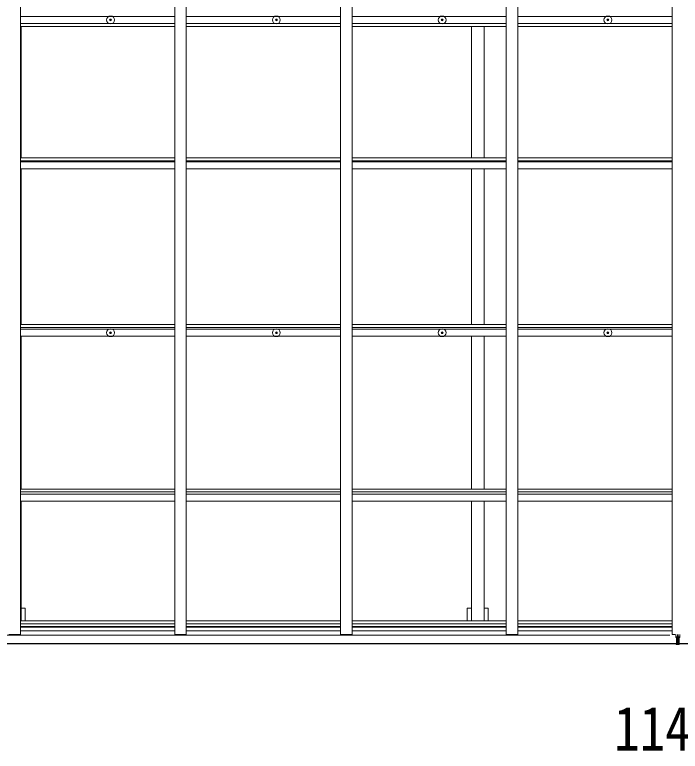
# Model space of a CAD drawing. Units: millimetres at full size, sheet at 1:40; details may follow other scales. Extents: x -11181 to 11305, y -7804 to 7716.
# Drawn here: x 627 to 3502, y 862 to 4042 of the extents above; entities that cross this region are included whole.
import ezdxf
from ezdxf.enums import TextEntityAlignment as Align

# ---------------------------------------------------------------- set-up
doc = ezdxf.new("R2010")
doc.units = ezdxf.units.MM
doc.header["$LTSCALE"] = 40
for name, color, linetype, lineweight in [('0-1_本体', 4, 'Continuous', 9), ('0-2_部品', 7, 'Continuous', 9), ('0-3_ELV2', 4, 'Continuous', 9), ('0-A_寸法', 6, 'Continuous', 9)]:
    doc.layers.add(name, color=color, linetype=linetype, lineweight=lineweight)
doc.styles.add('ＭＳ ゴシック', font='')
doc.styles.get('ＭＳ ゴシック').set_extended_font_data('MS Gothic')

msp = doc.modelspace()

# ---------------------------------------------------------------- linework, layer by layer
at = {"layer": '0-1_本体'}
for p, q in [((652.47, 1366.46), (652.47, 6673.49)), ((1368.47, 1366.46), (1368.47, 6673.49)), ((2084.47, 1366.46), (2084.47, 6673.49)), ((2800.47, 1366.46), (2800.47, 6673.49)), ((3466.47, 1366.46), (3466.47, 6673.49)), ((652.47, 4034.97), (1318.47, 4034.97)), ((1368.47, 4034.97), (2034.47, 4034.97)), ((2084.47, 4034.97), (2750.47, 4034.97)), ((2800.47, 4034.97), (3466.47, 4034.97)), ((652.47, 4004.97), (1318.47, 4004.97)), ((652.47, 3991.97), (1318.47, 3991.97)), ((654.97, 3424.45), (654.97, 3991.97)), ((1368.47, 4004.97), (2034.47, 4004.97)), ((1368.47, 3991.97), (2034.47, 3991.97)), ((2084.47, 4004.97), (2750.47, 4004.97)), ((2084.47, 3991.97), (2750.47, 3991.97)), ((2599.97, 3424.45), (2599.97, 3991.97)), ((2654.97, 3424.45), (2654.97, 3991.97)), ((2800.47, 4004.97), (3466.47, 4004.97)), ((2800.47, 3991.97), (3466.47, 3991.97)), ((652.47, 3424.45), (1318.47, 3424.45)), ((652.47, 3411.43), (1318.47, 3411.43)), ((652.47, 3407.57), (1318.47, 3407.57)), ((1368.47, 3424.45), (2034.47, 3424.45)), ((1368.47, 3411.43), (2034.47, 3411.43)), ((1368.47, 3407.57), (2034.47, 3407.57)), ((2084.47, 3424.45), (2750.47, 3424.45)), ((2084.47, 3411.43), (2750.47, 3411.43)), ((2084.47, 3407.57), (2750.47, 3407.57)), ((2800.47, 3424.45), (3466.47, 3424.45)), ((2800.47, 3411.43), (3466.47, 3411.43)), ((2800.47, 3407.57), (3466.47, 3407.57)), ((652.47, 3377.69), (1318.47, 3377.69)), ((654.97, 2705.15), (654.97, 3377.69)), ((1368.47, 3377.69), (2034.47, 3377.69)), ((2084.47, 3377.69), (2750.47, 3377.69)), ((2599.97, 2705.15), (2599.97, 3377.69)), ((2654.97, 2705.15), (2654.97, 3377.69)), ((2800.47, 3377.69), (3466.47, 3377.69)), ((652.47, 2705.15), (1318.47, 2705.15)), ((1368.47, 2705.15), (2034.47, 2705.15)), ((2084.47, 2705.15), (2750.47, 2705.15)), ((2800.47, 2705.15), (3466.47, 2705.15)), ((652.47, 2692.24), (1318.47, 2692.24)), ((652.47, 2683.91), (1318.47, 2683.91)), ((1368.47, 2692.24), (2034.47, 2692.24)), ((1368.47, 2683.91), (2034.47, 2683.91)), ((2084.47, 2692.24), (2750.47, 2692.24)), ((2084.47, 2683.91), (2750.47, 2683.91)), ((2800.47, 2692.24), (3466.46, 2692.24)), ((2800.47, 2683.91), (3466.47, 2683.91)), ((652.47, 2654.64), (1318.47, 2654.64)), ((654.97, 1994.38), (654.97, 2654.64)), ((1368.47, 2654.64), (2034.47, 2654.64)), ((2084.47, 2654.64), (2750.47, 2654.64)), ((2599.97, 1994.38), (2599.97, 2654.64)), ((2654.97, 1994.38), (2654.97, 2654.64)), ((2800.47, 2654.64), (3466.47, 2654.64)), ((652.47, 1994.38), (1318.47, 1994.38)), ((652.47, 1981.54), (1318.47, 1981.54)), ((1368.47, 1994.38), (2034.47, 1994.38)), ((1368.47, 1981.54), (2034.47, 1981.54)), ((2084.47, 1994.38), (2750.47, 1994.38)), ((2084.47, 1981.54), (2750.47, 1981.54)), ((2800.47, 1994.38), (3466.47, 1994.38)), ((2800.47, 1981.54), (3466.47, 1981.54)), ((652.47, 1971.39), (1318.47, 1971.39)), ((652.47, 1942.42), (1318.47, 1942.42)), ((654.97, 1425.32), (654.97, 1942.42)), ((1368.47, 1971.39), (2034.47, 1971.39)), ((1368.47, 1942.42), (2034.47, 1942.42)), ((2084.47, 1971.39), (2750.47, 1971.39)), ((2084.47, 1942.42), (2750.47, 1942.42)), ((2599.97, 1425.32), (2599.97, 1942.42)), ((2654.97, 1425.32), (2654.97, 1942.42)), ((2800.47, 1971.39), (3466.47, 1971.39)), ((2800.47, 1942.42), (3466.47, 1942.42)), ((672.67, 1480.16), (654.97, 1480.16)), ((672.67, 1480.16), (672.67, 1425.32)), ((2672.67, 1480.16), (2654.97, 1480.16)), ((2672.67, 1480.16), (2672.67, 1425.32)), ((652.47, 1425.32), (1318.47, 1425.32)), ((652.47, 1412.5), (1318.47, 1412.5)), ((652.47, 1401.15), (1318.47, 1401.15)), ((1368.47, 1425.32), (2034.47, 1425.32)), ((1368.47, 1412.5), (2034.47, 1412.5)), ((1368.47, 1401.15), (2034.47, 1401.15)), ((2084.47, 1425.32), (2750.47, 1425.32)), ((2084.47, 1412.5), (2750.47, 1412.5)), ((2084.47, 1401.15), (2750.47, 1401.15)), ((2800.47, 1425.32), (3466.47, 1425.32)), ((2800.47, 1412.5), (3466.47, 1412.5)), ((2800.47, 1401.15), (3466.47, 1401.15)), ((652.47, 1397.37), (1318.47, 1397.37)), ((652.47, 1381.42), (1318.47, 1381.42)), ((1368.47, 1397.37), (2034.47, 1397.37)), ((1368.47, 1381.42), (2034.47, 1381.42)), ((2084.47, 1397.37), (2750.47, 1397.37)), ((2084.47, 1381.42), (2750.47, 1381.42)), ((2800.47, 1397.37), (3466.47, 1397.37)), ((2800.47, 1381.42), (3466.47, 1381.42)), ((3457.47, 1363.14), (-2200.53, 1363.14)), ((602.47, 1366.46), (652.47, 1366.46)), ((1318.47, 1366.46), (1368.47, 1366.46)), ((2034.47, 1366.46), (2084.47, 1366.46)), ((2750.47, 1366.46), (2800.47, 1366.46)), ((3466.47, 1366.46), (3479.47, 1366.46)), ((-2235.03, 1327.66), (3489.97, 1327.66)), ((-2235.03, 1325.59), (3489.97, 1325.59)), ((9217.97, 1327.66), (3492.97, 1327.66)), ((9217.97, 1325.59), (3492.97, 1325.59))]:
    msp.add_line(p, q, dxfattribs=at)
for points in [[(1318.47, 1366.46), (1318.47, 6673.49), (1368.47, 6673.49)], [(2034.47, 1366.46), (2034.47, 6673.49), (2084.47, 6673.49)], [(2750.47, 1366.46), (2750.47, 6673.49), (2800.47, 6673.49)], [(2599.97, 1480.16), (2582.27, 1480.16), (2582.27, 1425.32)]]:
    msp.add_lwpolyline(points, dxfattribs=at)
at = {"layer": '0-2_部品'}
for p, q in [((1039.23, 4020.47), (1040.34, 4020.49)), ((1039.23, 4019.47), (1040.34, 4019.45)), ((1040.34, 4020.49), (1040.85, 4020.59)), ((1040.34, 4019.45), (1040.85, 4019.35)), ((1040.95, 4021.11), (1040.85, 4020.59)), ((1040.95, 4018.84), (1040.85, 4019.35)), ((1040.97, 4022.22), (1040.95, 4021.11)), ((1040.97, 4017.73), (1040.95, 4018.84)), ((1041.97, 4022.22), (1041.99, 4021.11)), ((1041.97, 4017.73), (1041.99, 4018.84)), ((1041.99, 4021.11), (1042.09, 4020.59)), ((1041.99, 4018.84), (1042.09, 4019.35)), ((1042.61, 4020.49), (1042.09, 4020.59)), ((1042.61, 4019.45), (1042.09, 4019.35)), ((1043.72, 4020.47), (1042.61, 4020.49)), ((1043.72, 4019.47), (1042.61, 4019.45)), ((1755.23, 4020.47), (1756.34, 4020.49)), ((1755.23, 4019.47), (1756.34, 4019.45)), ((1756.34, 4020.49), (1756.85, 4020.59)), ((1756.34, 4019.45), (1756.85, 4019.35)), ((1756.95, 4021.11), (1756.85, 4020.59)), ((1756.95, 4018.84), (1756.85, 4019.35)), ((1756.97, 4022.22), (1756.95, 4021.11)), ((1756.97, 4017.73), (1756.95, 4018.84)), ((1757.97, 4022.22), (1757.99, 4021.11)), ((1757.97, 4017.73), (1757.99, 4018.84)), ((1757.99, 4021.11), (1758.09, 4020.59)), ((1757.99, 4018.84), (1758.09, 4019.35)), ((1758.61, 4020.49), (1758.09, 4020.59)), ((1758.61, 4019.45), (1758.09, 4019.35)), ((1759.72, 4020.47), (1758.61, 4020.49)), ((1759.72, 4019.47), (1758.61, 4019.45)), ((2471.23, 4020.47), (2472.34, 4020.49)), ((2471.23, 4019.47), (2472.34, 4019.45)), ((2472.34, 4020.49), (2472.85, 4020.59)), ((2472.34, 4019.45), (2472.85, 4019.35)), ((2472.95, 4021.11), (2472.85, 4020.59)), ((2472.95, 4018.84), (2472.85, 4019.35)), ((2472.97, 4022.22), (2472.95, 4021.11)), ((2472.97, 4017.73), (2472.95, 4018.84)), ((2473.97, 4022.22), (2473.99, 4021.11)), ((2473.97, 4017.73), (2473.99, 4018.84)), ((2473.99, 4021.11), (2474.09, 4020.59)), ((2473.99, 4018.84), (2474.09, 4019.35)), ((2474.61, 4020.49), (2474.09, 4020.59)), ((2474.61, 4019.45), (2474.09, 4019.35)), ((2475.72, 4020.47), (2474.61, 4020.49)), ((2475.72, 4019.47), (2474.61, 4019.45)), ((3187.23, 4020.47), (3188.34, 4020.49)), ((3187.23, 4019.47), (3188.34, 4019.45)), ((3188.34, 4020.49), (3188.85, 4020.59)), ((3188.34, 4019.45), (3188.85, 4019.35)), ((3188.95, 4021.11), (3188.85, 4020.59)), ((3188.95, 4018.84), (3188.85, 4019.35)), ((3188.97, 4022.22), (3188.95, 4021.11)), ((3188.97, 4017.73), (3188.95, 4018.84)), ((3189.97, 4022.22), (3189.99, 4021.11)), ((3189.97, 4017.73), (3189.99, 4018.84)), ((3189.99, 4021.11), (3190.09, 4020.59)), ((3189.99, 4018.84), (3190.09, 4019.35)), ((3190.61, 4020.49), (3190.09, 4020.59)), ((3190.61, 4019.45), (3190.09, 4019.35)), ((3191.72, 4020.47), (3190.61, 4020.49)), ((3191.72, 4019.47), (3190.61, 4019.45)), ((1039.23, 2669.78), (1040.34, 2669.8)), ((1039.23, 2668.78), (1040.34, 2668.76)), ((1040.34, 2669.8), (1040.85, 2669.9)), ((1040.34, 2668.76), (1040.85, 2668.66)), ((1040.95, 2670.42), (1040.85, 2669.9)), ((1040.95, 2668.14), (1040.85, 2668.66)), ((1040.97, 2671.52), (1040.95, 2670.42)), ((1040.97, 2667.03), (1040.95, 2668.14)), ((1041.97, 2671.52), (1041.99, 2670.42)), ((1041.97, 2667.03), (1041.99, 2668.14)), ((1041.99, 2670.42), (1042.09, 2669.9)), ((1041.99, 2668.14), (1042.09, 2668.66)), ((1042.61, 2669.8), (1042.09, 2669.9)), ((1042.61, 2668.76), (1042.09, 2668.66)), ((1043.72, 2669.78), (1042.61, 2669.8)), ((1043.72, 2668.78), (1042.61, 2668.76)), ((1755.23, 2669.78), (1756.34, 2669.8)), ((1755.23, 2668.78), (1756.34, 2668.76)), ((1756.34, 2669.8), (1756.85, 2669.9)), ((1756.34, 2668.76), (1756.85, 2668.66)), ((1756.95, 2670.42), (1756.85, 2669.9)), ((1756.95, 2668.14), (1756.85, 2668.66)), ((1756.97, 2671.52), (1756.95, 2670.42)), ((1756.97, 2667.03), (1756.95, 2668.14)), ((1757.97, 2671.52), (1757.99, 2670.42)), ((1757.97, 2667.03), (1757.99, 2668.14)), ((1757.99, 2670.42), (1758.09, 2669.9)), ((1757.99, 2668.14), (1758.09, 2668.66)), ((1758.61, 2669.8), (1758.09, 2669.9)), ((1758.61, 2668.76), (1758.09, 2668.66)), ((1759.72, 2669.78), (1758.61, 2669.8)), ((1759.72, 2668.78), (1758.61, 2668.76)), ((2471.23, 2669.78), (2472.34, 2669.8)), ((2471.23, 2668.78), (2472.34, 2668.76)), ((2472.34, 2669.8), (2472.85, 2669.9)), ((2472.34, 2668.76), (2472.85, 2668.66)), ((2472.95, 2670.42), (2472.85, 2669.9)), ((2472.95, 2668.14), (2472.85, 2668.66)), ((2472.97, 2671.52), (2472.95, 2670.42)), ((2472.97, 2667.03), (2472.95, 2668.14)), ((2473.97, 2671.52), (2473.99, 2670.42)), ((2473.97, 2667.03), (2473.99, 2668.14)), ((2473.99, 2670.42), (2474.09, 2669.9)), ((2473.99, 2668.14), (2474.09, 2668.66)), ((2474.61, 2669.8), (2474.09, 2669.9)), ((2474.61, 2668.76), (2474.09, 2668.66)), ((2475.72, 2669.78), (2474.61, 2669.8)), ((2475.72, 2668.78), (2474.61, 2668.76)), ((3187.23, 2669.78), (3188.34, 2669.8)), ((3187.23, 2668.78), (3188.34, 2668.76)), ((3188.34, 2669.8), (3188.85, 2669.9)), ((3188.34, 2668.76), (3188.85, 2668.66)), ((3188.95, 2670.42), (3188.85, 2669.9)), ((3188.95, 2668.14), (3188.85, 2668.66)), ((3188.97, 2671.52), (3188.95, 2670.42)), ((3188.97, 2667.03), (3188.95, 2668.14)), ((3189.97, 2671.52), (3189.99, 2670.42)), ((3189.97, 2667.03), (3189.99, 2668.14)), ((3189.99, 2670.42), (3190.09, 2669.9)), ((3189.99, 2668.14), (3190.09, 2668.66)), ((3190.61, 2669.8), (3190.09, 2669.9)), ((3190.61, 2668.76), (3190.09, 2668.66)), ((3191.72, 2669.78), (3190.61, 2669.8)), ((3191.72, 2668.78), (3190.61, 2668.76))]:
    msp.add_line(p, q, dxfattribs=at)
for centre, radius in [((1041.47, 4019.97), 17), ((1041.47, 4019.97), 4), ((1757.47, 4019.97), 17), ((1757.47, 4019.97), 4), ((2473.47, 4019.97), 17), ((2473.47, 4019.97), 4), ((3189.47, 4019.97), 17), ((3189.47, 4019.97), 4), ((1041.47, 2669.28), 17), ((1041.47, 2669.28), 4), ((1757.47, 2669.28), 17), ((1757.47, 2669.28), 4), ((2473.47, 2669.28), 17), ((2473.47, 2669.28), 4), ((3189.47, 2669.28), 17), ((3189.47, 2669.28), 4)]:
    msp.add_circle(centre, radius, dxfattribs=at)
for centre, start, end in [((1041.47, 4019.97), 167.44414, 192.55586), ((1041.47, 4019.97), 77.44414, 102.55586), ((1041.47, 4019.97), 257.44414, 282.55586), ((1041.47, 4019.97), 347.44414, 12.55586), ((1757.47, 4019.97), 167.44414, 192.55586), ((1757.47, 4019.97), 77.44414, 102.55586), ((1757.47, 4019.97), 257.44414, 282.55586), ((1757.47, 4019.97), 347.44414, 12.55586), ((2473.47, 4019.97), 167.44414, 192.55586), ((2473.47, 4019.97), 77.44414, 102.55586), ((2473.47, 4019.97), 257.44414, 282.55586), ((2473.47, 4019.97), 347.44414, 12.55586), ((3189.47, 4019.97), 167.44414, 192.55586), ((3189.47, 4019.97), 77.44414, 102.55586), ((3189.47, 4019.97), 257.44414, 282.55586), ((3189.47, 4019.97), 347.44414, 12.55586), ((1041.47, 2669.28), 167.44414, 192.55586), ((1041.47, 2669.28), 77.44414, 102.55586), ((1041.47, 2669.28), 257.44414, 282.55586), ((1041.47, 2669.28), 347.44414, 12.55586), ((1757.47, 2669.28), 167.44414, 192.55586), ((1757.47, 2669.28), 77.44414, 102.55586), ((1757.47, 2669.28), 257.44414, 282.55586), ((1757.47, 2669.28), 347.44414, 12.55586), ((2473.47, 2669.28), 167.44414, 192.55586), ((2473.47, 2669.28), 77.44414, 102.55586), ((2473.47, 2669.28), 257.44414, 282.55586), ((2473.47, 2669.28), 347.44414, 12.55586), ((3189.47, 2669.28), 167.44414, 192.55586), ((3189.47, 2669.28), 77.44414, 102.55586), ((3189.47, 2669.28), 257.44414, 282.55586), ((3189.47, 2669.28), 347.44414, 12.55586)]:
    msp.add_arc(centre, 2.3, start, end, dxfattribs=at)
at = {"layer": '0-3_ELV2'}
for p, q in [((3482.97, 1366.46), (3482.97, 1355.57)), ((3482.97, 1355.07), (3489.97, 1355.13)), ((3482.97, 1353.7), (3489.97, 1353.63)), ((3485.97, 1353.67), (3485.97, 1341.8)), ((3485.97, 1341.8), (3489.97, 1341.84)), ((3485.97, 1341.8), (3485.97, 1333.57)), ((3489.97, 1362.63), (3489.97, 1366.46)), ((3489.97, 1362.63), (3492.97, 1362.63)), ((3489.97, 1362.63), (3489.97, 1355.56)), ((3489.97, 1355.56), (3492.97, 1355.56)), ((3489.97, 1355.56), (3489.97, 1345.92)), ((3489.97, 1345.92), (3492.97, 1345.92)), ((3489.97, 1345.92), (3489.97, 1338.85)), ((3489.97, 1338.85), (3492.97, 1338.85)), ((3489.97, 1328.13), (3489.97, 1338.85)), ((3492.97, 1362.63), (3492.97, 1366.46)), ((3492.97, 1362.63), (3492.97, 1355.56)), ((3492.97, 1355.56), (3492.97, 1345.92)), ((3499.97, 1354.2), (3492.97, 1354.13)), ((3492.97, 1345.92), (3492.97, 1338.85)), ((3492.97, 1328.13), (3492.97, 1338.85)), ((3496.97, 1353.67), (3496.97, 1341.84)), ((3499.97, 1366.46), (3499.97, 1355.57)), ((3499.97, 1355.07), (3499.97, 1354.2)), ((3484.97, 1327.13), (3484.97, 1325.64)), ((3489.97, 1325.33), (3484.97, 1325.64)), ((3484.97, 1325.64), (3484.97, 1322.63)), ((3484.97, 1322.63), (3489.82, 1322.34)), ((3485.97, 1333.57), (3489.97, 1333.63)), ((3485.97, 1333.57), (3485.97, 1329.97)), ((3485.97, 1329.97), (3489.97, 1330.04)), ((3485.97, 1329.97), (3485.97, 1328.13)), ((3485.97, 1328.13), (3489.97, 1328.13)), ((3489.82, 1322.34), (3491.47, 1322.24)), ((3489.97, 1328.13), (3489.97, 1325.33)), ((3491.47, 1325.24), (3489.97, 1325.33)), ((3497.97, 1325.64), (3491.47, 1325.24)), ((3491.47, 1322.24), (3491.47, 1325.24)), ((3492.97, 1330.04), (3496.97, 1330.04)), ((3492.97, 1328.13), (3496.97, 1328.13)), ((3496.97, 1330.04), (3496.97, 1328.13)), ((3497.97, 1327.13), (3497.97, 1325.64))]:
    msp.add_line(p, q, dxfattribs=at)
for points in [[(3489.97, 1355.63), (3482.97, 1355.57), (3482.97, 1355.07), (3482.97, 1354.2)], [(3489.97, 1354.13), (3482.97, 1354.2), (3482.97, 1353.7)], [(3492.97, 1355.13), (3499.97, 1355.07), (3499.97, 1355.57), (3492.97, 1355.63)], [(3492.97, 1353.63), (3499.97, 1353.7), (3499.97, 1354.2)], [(3492.97, 1341.84), (3496.97, 1341.84), (3496.97, 1333.63)], [(3491.47, 1322.24), (3497.97, 1322.63), (3497.97, 1325.64)], [(3492.97, 1333.63), (3496.97, 1333.63), (3496.97, 1330.04)]]:
    msp.add_lwpolyline(points, dxfattribs=at)
for centre, start, end in [((3485.97, 1327.13), 90, 180), ((3496.97, 1327.13), 0, 90)]:
    msp.add_arc(centre, 1, start, end, dxfattribs=at)
for centre, major_axis, ratio, start_param, end_param in [((3490, 1325.33), (0.18, 2.99), 0.008711, 1.5718618, 3.1415927), ((3318.1, 1335.85), (171.87, -10.52), 0.017422, 0.0000005, 0.0010659)]:
    msp.add_ellipse(centre, major_axis=major_axis, ratio=ratio, start_param=start_param, end_param=end_param, dxfattribs=at)

# ---------------------------------------------------------------- texts
at = {"layer": '0-A_寸法', "color": 7, "style": 'ＭＳ ゴシック', "width": 0.85}
msp.add_text('11496', height=190.6, dxfattribs=at).set_placement((3216.47, 807.74), align=Align.BOTTOM_LEFT)

doc.saveas('drawing.dxf')
